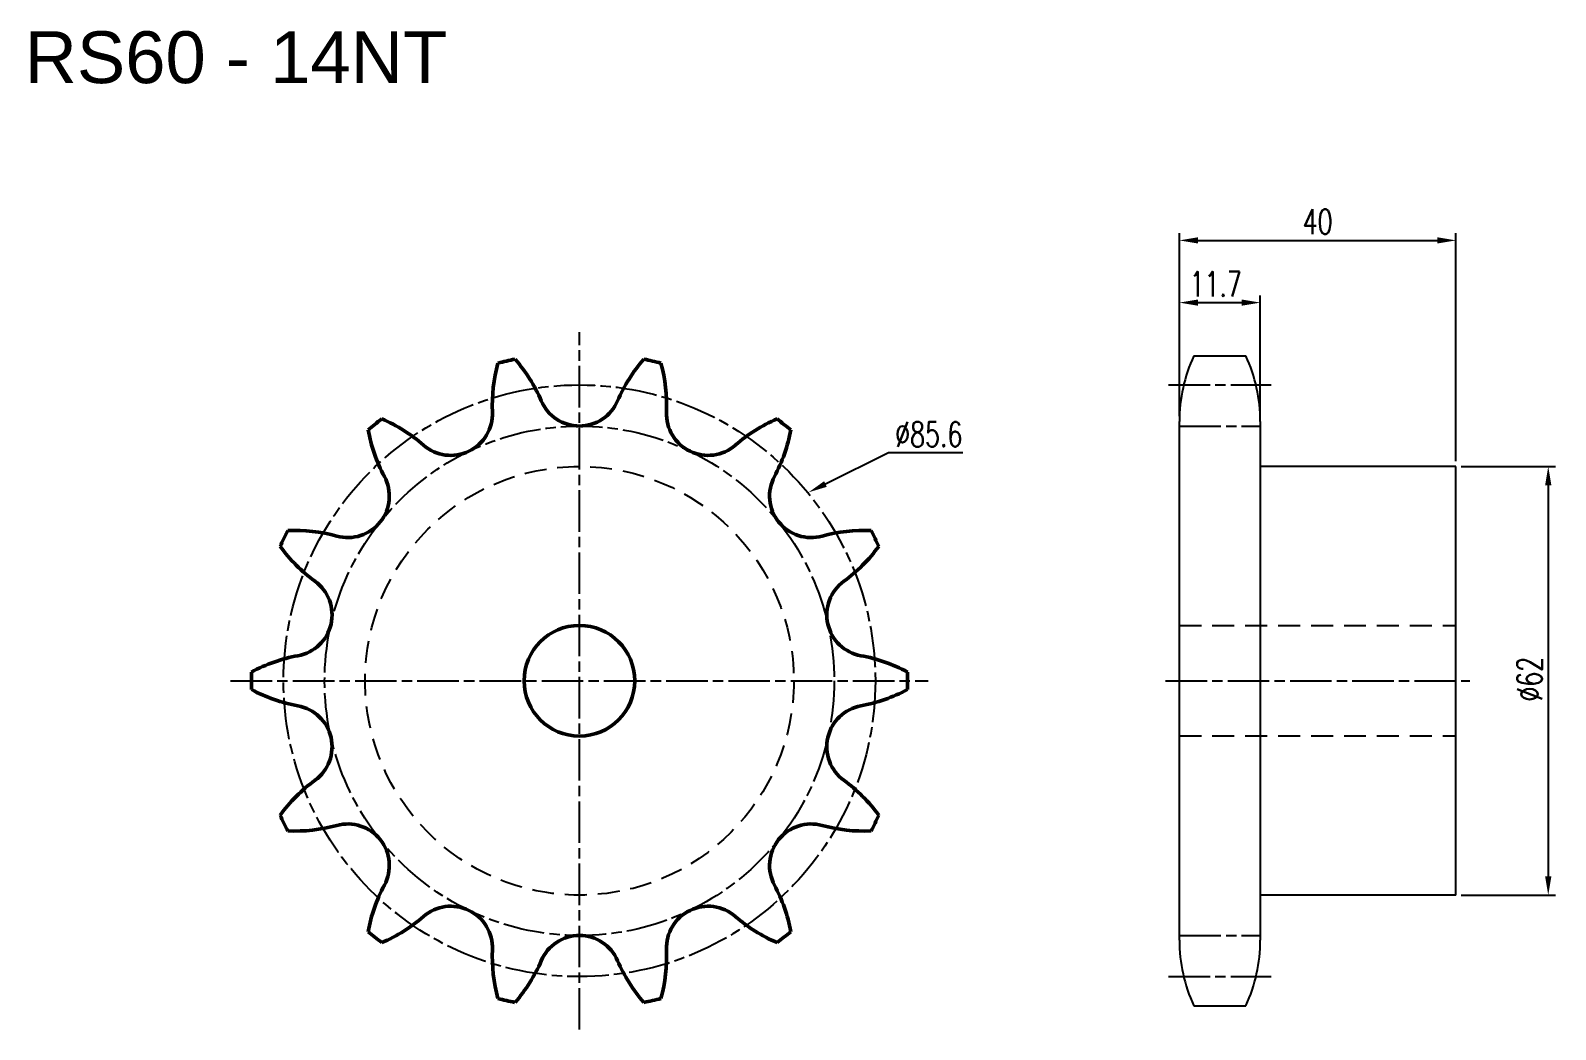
# Model space of a CAD drawing. Header units: millimetres. Extents: x 24105 to 25380, y 30 to 223.
# Drawn here: x 25159.5 to 25380.1, y 71.2 to 215.8 of the extents above; entities that cross this region are included whole.
import ezdxf

# ---------------------------------------------------------------- set-up
doc = ezdxf.new("R2010")
doc.units = ezdxf.units.MM
for name, pattern in [('AM_ISO08W050', [18, 12, -1.5, 3, -1.5]), ('AM_ISO08W050x2', [9, 6, -0.75, 1.5, -0.75]), ('HIDDEN', [9.525, 6.35, -3.175])]:
    doc.linetypes.add(name, pattern=pattern)
for name, color, linetype, lineweight in [('AM_0N', 7, 'Continuous', 50), ('AM_7', 4, 'AM_ISO08W050', 25), ('AM_7N', 4, 'AM_ISO08W050', 25)]:
    doc.layers.add(name, color=color, linetype=linetype, lineweight=lineweight)
doc.layers.add('HL', color=2, linetype='HIDDEN')
doc.layers.add('S-DIM', color=7, linetype='Continuous')
doc.styles.add('HSG', font='SIMPLEX.shx', dxfattribs={"width": 0.7, "bigfont": 'HSG.shx'})
doc.styles.get("Standard").update_dxf_attribs({"font": 'arial.ttf'})
doc.dimstyles.new('APP6', dxfattribs={"dimscale": 1.5, "dimtxt": 2.4, "dimasz": 1.8, "dimexe": 0.7, "dimexo": 0.5, "dimgap": 0.6, "dimtad": 1, "dimtoh": 1, "dimdec": 1, "dimrnd": 0.01, "dimzin": 9, "dimdsep": 46, "dimtxsty": 'HSG', "dimcen": 0, "dimclrd": 1, "dimclre": 1, "dimclrt": 256, "dimazin": 2, "dimtp": 1, "dimtm": 1, "dimtfac": 0.5, "dimtdec": 1, "dimtofl": 0, "dimtmove": 0, "dimatfit": 3, "dimfxl": 0, "dimtvp": 1, "dimtolj": 2, "dimlwd": -1, "dimlwe": -1, "dimarcsym": 0})

# ---------------------------------------------------------------- blocks, each defined once
blk = doc.blocks.new('*D68')
at = {"layer": 'Defpoints', "color": 0, "transparency": 16777216}
for p in [(25272.07, 148.95), (25195.28, 111.12)]:
    blk.add_point(p, dxfattribs=at)
at = {"layer": 'S-DIM', "color": 1, "transparency": 16777216}
for p, q in [((25283.62, 154.64), (25274.49, 150.15)), ((25294.36, 154.64), (25283.62, 154.64))]:
    blk.add_line(p, q, dxfattribs=at)
blk.add_solid([(25274.3, 150.55), (25274.69, 149.74), (25272.07, 148.95)], dxfattribs=at)
at = {"layer": 'S-DIM', "transparency": 16777216, "insert": (25289.44, 157.34), "char_height": 3.6, "attachment_point": 5, "style": 'HSG'}
blk.add_mtext('\\A2;∅85.6', dxfattribs=at)
blk = doc.blocks.new('*D69')
at = {"layer": 'Defpoints', "color": 0, "transparency": 16777216}
for p in [(25337.39, 176.39), (25325.69, 159.19), (25337.39, 159.19)]:
    blk.add_point(p, dxfattribs=at)
at = {"layer": 'S-DIM', "color": 1, "transparency": 16777216}
for p, q in [((25325.69, 159.94), (25325.69, 177.44)), ((25337.39, 159.94), (25337.39, 177.44)), ((25328.39, 176.39), (25334.69, 176.39))]:
    blk.add_line(p, q, dxfattribs=at)
for points in [[(25328.39, 176.84), (25328.39, 175.94), (25325.69, 176.39)], [(25334.69, 176.84), (25334.69, 175.94), (25337.39, 176.39)]]:
    blk.add_solid(points, dxfattribs=at)
at = {"layer": 'S-DIM', "transparency": 16777216, "insert": (25330.94, 179.09), "char_height": 3.6, "attachment_point": 5, "style": 'HSG'}
blk.add_mtext('\\A2;11.7', dxfattribs=at)
blk = doc.blocks.new('*D70')
at = {"layer": 'Defpoints', "color": 0, "transparency": 16777216}
for p in [(25365.69, 185.39), (25325.69, 159.19), (25365.69, 152.68)]:
    blk.add_point(p, dxfattribs=at)
at = {"layer": 'S-DIM', "color": 1, "transparency": 16777216}
for p, q in [((25325.69, 159.94), (25325.69, 186.44)), ((25328.39, 185.39), (25362.99, 185.39)), ((25365.69, 153.43), (25365.69, 186.44))]:
    blk.add_line(p, q, dxfattribs=at)
for points in [[(25328.39, 185.84), (25328.39, 184.94), (25325.69, 185.39)], [(25362.99, 185.84), (25362.99, 184.94), (25365.69, 185.39)]]:
    blk.add_solid(points, dxfattribs=at)
at = {"layer": 'S-DIM', "transparency": 16777216, "insert": (25345.69, 188.09), "char_height": 3.6, "attachment_point": 5, "style": 'HSG'}
blk.add_mtext('\\A2;40', dxfattribs=at)
blk = doc.blocks.new('*D71')
at = {"layer": 'Defpoints', "color": 0, "transparency": 16777216}
for p in [(25365.69, 152.68), (25365.69, 90.68), (25379.04, 90.68)]:
    blk.add_point(p, dxfattribs=at)
at = {"layer": 'S-DIM', "color": 1, "transparency": 16777216}
for p, q in [((25366.44, 152.68), (25380.09, 152.68)), ((25379.04, 149.98), (25379.04, 93.38)), ((25366.44, 90.68), (25380.09, 90.68))]:
    blk.add_line(p, q, dxfattribs=at)
for points in [[(25378.59, 149.98), (25379.49, 149.98), (25379.04, 152.68)], [(25378.59, 93.38), (25379.49, 93.38), (25379.04, 90.68)]]:
    blk.add_solid(points, dxfattribs=at)
at = {"layer": 'S-DIM', "transparency": 16777216, "insert": (25376.34, 121.91), "char_height": 3.6, "attachment_point": 5, "rotation": 90, "style": 'HSG'}
blk.add_mtext('\\A2;%%c62', dxfattribs=at)

msp = doc.modelspace()

# ---------------------------------------------------------------- linework, layer by layer
for p, q in [((25327.77, 168.69), (25335.3, 168.69)), ((25325.69, 84.17), (25325.69, 159.19)), ((25337.39, 159.19), (25337.39, 84.17)), ((25365.69, 152.68), (25337.39, 152.68)), ((25365.69, 90.68), (25365.69, 152.68)), ((25365.69, 90.68), (25337.39, 90.68)), ((25327.77, 74.67), (25335.3, 74.67))]:
    msp.add_line(p, q)
for centre, start, end in [((25348.39, 159.19), 155.2599, 180), ((25314.69, 159.19), 0, 24.7401), ((25348.39, 84.17), 180, 204.7401), ((25314.69, 84.17), 335.2599, 0)]:
    msp.add_arc(centre, 22.7, start, end)
at = {"layer": 'AM_0N'}
msp.add_circle((25238.92, 121.68), 8, dxfattribs=at)
for centre, radius, start, end in [((25249.18, 161.56), 22.87, 164.5815, 182.5), ((25238.92, 121.68), 47.45, 101.3285, 104.3858), ((25212.38, 153.16), 22.87, 23.2143, 41.1328), ((25265.46, 153.16), 22.87, 138.8672, 156.7857), ((25238.92, 121.68), 47.45, 75.6142, 78.6715), ((25228.66, 161.56), 22.87, 357.5, 15.4185), ((25238.92, 164.55), 6.01, 203.2143, 336.7857), ((25238.92, 121.68), 47.45, 127.0428, 130.1001), ((25201.35, 138.53), 22.87, 48.9286, 66.8471), ((25220.32, 160.3), 6.01, 228.9286, 2.5), ((25257.52, 160.3), 6.01, 177.5, 311.0714), ((25276.49, 138.53), 22.87, 113.1529, 131.0714), ((25238.92, 121.68), 47.45, 49.8999, 52.9572), ((25230.86, 162.06), 22.87, 190.2958, 208.2143), ((25246.98, 162.06), 22.87, 331.7857, 349.7042), ((25205.41, 148.41), 6.01, 254.6429, 28.2143), ((25272.43, 148.41), 6.01, 151.7857, 285.3571), ((25238.92, 121.68), 47.45, 152.757, 155.8144), ((25197.76, 120.56), 22.87, 74.6429, 92.5614), ((25280.08, 120.56), 22.87, 87.4386, 105.3571), ((25238.92, 121.68), 47.45, 24.1856, 27.243), ((25214.14, 154.57), 22.87, 216.0101, 233.9286), ((25263.7, 154.57), 22.87, 306.0714, 323.9899), ((25197.13, 131.22), 6.01, 280.3571, 53.9286), ((25280.71, 131.22), 6.01, 126.0714, 259.6429), ((25202.32, 102.81), 22.87, 100.3571, 118.2757), ((25275.52, 102.81), 22.87, 61.7243, 79.6429), ((25238.92, 121.68), 47.45, 178.4713, 181.5287), ((25238.92, 121.68), 47.45, 358.4713, 1.5287), ((25202.32, 140.56), 22.87, 241.7243, 259.6429), ((25275.52, 140.56), 22.87, 280.3571, 298.2757), ((25197.13, 112.14), 6.01, 306.0714, 79.6429), ((25280.71, 112.14), 6.01, 100.3571, 233.9286), ((25214.14, 88.8), 22.87, 126.0714, 143.9899), ((25263.7, 88.8), 22.87, 36.0101, 53.9286), ((25238.92, 121.68), 47.45, 204.1856, 207.243), ((25238.92, 121.68), 47.45, 332.757, 335.8144), ((25197.76, 122.81), 22.87, 267.4386, 285.3571), ((25205.41, 94.96), 6.01, 331.7857, 105.3571), ((25272.43, 94.96), 6.01, 74.6429, 208.2143), ((25280.08, 122.81), 22.87, 254.6429, 272.5614), ((25230.86, 81.3), 22.87, 151.7857, 169.7042), ((25246.98, 81.3), 22.87, 10.2958, 28.2143), ((25220.32, 83.06), 6.01, 357.5, 131.0714), ((25257.52, 83.06), 6.01, 48.9286, 182.5), ((25201.35, 104.84), 22.87, 293.1529, 311.0714), ((25276.49, 104.84), 22.87, 228.9286, 246.8471), ((25238.92, 121.68), 47.45, 229.8999, 232.9572), ((25238.92, 78.82), 6.01, 23.2143, 156.7857), ((25238.92, 121.68), 47.45, 307.0428, 310.1001), ((25249.18, 81.8), 22.87, 177.5, 195.4185), ((25228.66, 81.8), 22.87, 344.5815, 2.5), ((25212.38, 90.2), 22.87, 318.8672, 336.7857), ((25265.46, 90.2), 22.87, 203.2143, 221.1328), ((25238.92, 121.68), 47.45, 255.6142, 258.6715), ((25238.92, 121.68), 47.45, 281.3285, 284.3858)]:
    msp.add_arc(centre, radius, start, end, dxfattribs=at)
at = {"layer": 'AM_7', "linetype": 'AM_ISO08W050x2'}
msp.add_circle((25238.92, 121.68), 42.8, dxfattribs=at)
at = {"layer": 'AM_7N', "linetype": 'AM_ISO08W050x2'}
for p, q in [((25238.92, 71.24), (25238.92, 172.13)), ((25324.12, 164.49), (25338.95, 164.49)), ((25325.69, 158.53), (25337.39, 158.53)), ((25188.47, 121.68), (25289.37, 121.68)), ((25323.69, 121.68), (25367.69, 121.68)), ((25325.69, 84.83), (25337.39, 84.83)), ((25324.12, 78.88), (25338.95, 78.88))]:
    msp.add_line(p, q, dxfattribs=at)
msp.add_circle((25238.92, 121.68), 36.85, dxfattribs=at)
at = {"layer": 'HL', "ltscale": 0.5}
for p, q in [((25325.69, 129.68), (25365.69, 129.68)), ((25325.69, 113.7), (25365.69, 113.7))]:
    msp.add_line(p, q, dxfattribs=at)
msp.add_circle((25238.92, 121.68), 31, dxfattribs=at)

# ---------------------------------------------------------------- texts
msp.add_text('RS60 - 14NT', height=7.5).set_placement((25158.67, 208.14))

# ---------------------------------------------------------------- dimensions: what is measured, and where the dimension line sits
at = {"layer": 'S-DIM', "color": 1}
dim = msp.add_linear_dim(base=(25365.69, 185.39), p1=(25325.69, 159.19), p2=(25365.69, 152.68), dimstyle='APP6', dxfattribs=at)
dim.commit()
dim.dimension.update_dxf_attribs({"geometry": '*D70', "text_midpoint": (25345.69, 188.09)})
dim = msp.add_linear_dim(base=(25337.39, 176.39), p1=(25325.69, 159.19), p2=(25337.39, 159.19), dimstyle='APP6', dxfattribs=at)
dim.commit()
dim.dimension.update_dxf_attribs({"geometry": '*D69', "text_midpoint": (25330.94, 176.39), "dimtype": 160})
dim = msp.add_diameter_dim_2p(p1=(25195.28, 111.12), p2=(25272.07, 148.95), dimstyle='APP6', dxfattribs=at)
dim.commit()
dim.dimension.update_dxf_attribs({"geometry": '*D68', "text_midpoint": (25289.44, 154.64), "dimtype": 163})
dim = msp.add_linear_dim(base=(25379.04, 90.68), p1=(25365.69, 152.68), p2=(25365.69, 90.68), angle=90, text='%%c<>', dimstyle='APP6', dxfattribs=at)
dim.commit()
dim.dimension.update_dxf_attribs({"geometry": '*D71', "text_midpoint": (25379.04, 121.91), "dimtype": 160})

doc.saveas('drawing.dxf')
